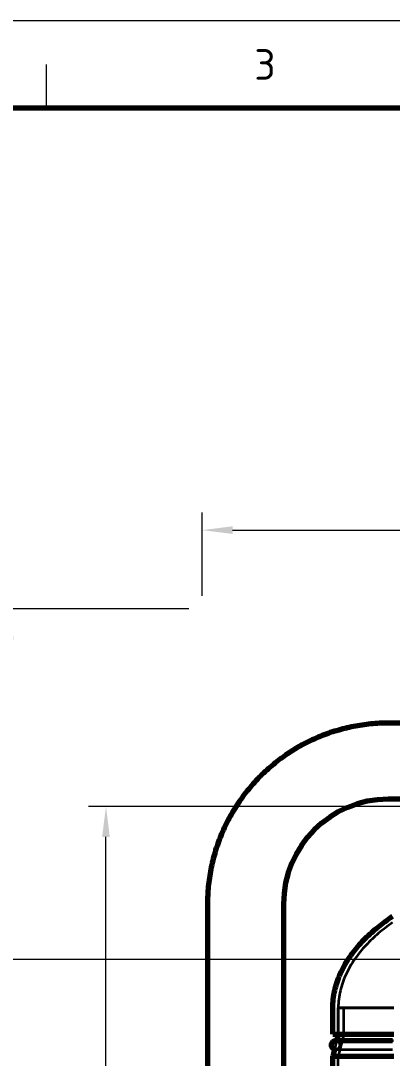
# Model space of a CAD drawing. Header units: millimetres. Extents: x 0 to 2382, y 0 to 420.
# Drawn here: x 94 to 136.6, y 301.3 to 420 of the extents above; entities that cross this region are included whole.
import ezdxf
from ezdxf.enums import TextEntityAlignment as Align

# ---------------------------------------------------------------- set-up
doc = ezdxf.new("R2010")
doc.units = ezdxf.units.MM
doc.linetypes.add('IRAM-E-TRAZOS', pattern=[5, 4, -1])
for name, color, linetype, lineweight in [('01-VISIBLE', 7, 'CONTINUOUS', 70), ('02-OCULTA', 4, 'IRAM-E-TRAZOS', 35), ('04-COTA', 3, 'CONTINUOUS', 18), ('06-TEXTO', 7, 'CONTINUOUS', 25), ('07-RECUADRO', 7, 'CONTINUOUS', 70), ('08-FINA', 5, 'CONTINUOUS', 18)]:
    doc.layers.add(name, color=color, linetype=linetype, lineweight=lineweight)
doc.styles.add('ISO3098', font='isocpeur.ttf')
doc.dimstyles.new('FLAMA-IRAM', dxfattribs={"dimtxt": 3.5, "dimasz": 3.5, "dimexe": 2, "dimexo": 1.5, "dimgap": 1, "dimtad": 1, "dimdec": 1, "dimtxsty": 'ISO3098', "dimblk": 'IRAM_FLECHA', "dimblk1": 'IRAM_FLECHA', "dimblk2": 'IRAM_FLECHA', "dimcen": 2.5, "dimclrd": 256, "dimclre": 256, "dimclrt": 256, "dimazin": 3, "dimtfac": 1, "dimtmove": 0, "dimatfit": 3, "dimlwd": 18, "dimlwe": 18})

# ---------------------------------------------------------------- blocks, each defined once
blk = doc.blocks.new('IRAM_FLECHA')
blk.add_solid([(0, 0), (-1, 0.125), (-1, -0.125)])

msp = doc.modelspace()

# ---------------------------------------------------------------- linework, layer by layer
at = {"layer": '01-VISIBLE'}
for p, q in [((138.12, 339.638), (136.12, 339.638)), ((138.12, 330.938), (136.12, 330.938)), ((115.42, 318.938), (115.42, 245.813)), ((124.12, 318.938), (124.12, 245.813)), ((129.77, 304.044), (129.77, 307.044)), ((130.395, 304.044), (130.207, 303.294)), ((129.961, 302.309), (129.77, 301.544)), ((129.77, 290.359), (129.77, 301.544))]:
    msp.add_line(p, q, dxfattribs=at)
for points in [[(136.12, 339.638), (135.87, 339.636), (135.62, 339.632), (135.37, 339.624), (135.12, 339.614), (134.87, 339.6), (134.621, 339.583), (134.371, 339.564), (134.122, 339.541), (133.873, 339.516), (133.625, 339.487), (133.377, 339.455), (133.129, 339.421), (132.882, 339.383), (132.635, 339.342), (132.389, 339.299), (132.143, 339.252), (131.898, 339.203), (131.653, 339.15), (131.409, 339.095), (131.166, 339.036), (130.924, 338.975), (130.682, 338.911), (130.441, 338.844), (130.201, 338.773), (129.962, 338.701), (129.723, 338.625), (129.486, 338.546), (129.25, 338.464), (129.014, 338.38), (128.78, 338.293), (128.546, 338.203), (128.314, 338.11), (128.083, 338.014), (127.853, 337.915), (127.624, 337.814), (127.397, 337.71), (127.171, 337.603), (126.946, 337.494), (126.722, 337.382), (126.5, 337.267), (126.279, 337.149), (126.06, 337.029), (125.842, 336.906), (125.626, 336.781), (125.411, 336.652), (125.198, 336.522), (124.986, 336.389), (124.776, 336.253), (124.568, 336.114), (124.361, 335.974), (124.156, 335.83), (123.953, 335.684), (123.751, 335.536), (123.552, 335.386), (123.354, 335.232), (123.158, 335.077), (122.964, 334.919), (122.772, 334.759), (122.582, 334.597), (122.393, 334.432), (122.207, 334.265), (122.023, 334.096), (121.841, 333.924), (121.661, 333.751), (121.483, 333.575), (121.307, 333.397), (121.133, 333.217), (120.962, 333.035), (120.793, 332.851), (120.626, 332.664), (120.461, 332.476), (120.299, 332.286), (120.139, 332.094), (119.981, 331.9), (119.825, 331.704), (119.672, 331.506), (119.522, 331.306), (119.373, 331.105), (119.228, 330.902), (119.084, 330.697), (118.943, 330.49), (118.805, 330.282), (118.669, 330.072), (118.536, 329.86), (118.405, 329.647), (118.277, 329.432), (118.152, 329.216), (118.029, 328.998), (117.909, 328.778), (117.791, 328.558), (117.676, 328.335), (117.564, 328.112), (117.454, 327.887), (117.348, 327.661), (117.244, 327.433), (117.142, 327.205), (117.044, 326.975), (116.948, 326.744), (116.855, 326.511), (116.765, 326.278), (116.678, 326.044), (116.593, 325.808), (116.512, 325.572), (116.433, 325.334), (116.357, 325.096), (116.284, 324.857), (116.214, 324.617), (116.147, 324.376), (116.083, 324.134), (116.022, 323.892), (115.963, 323.648), (115.908, 323.405), (115.855, 323.16), (115.806, 322.915), (115.759, 322.669), (115.715, 322.423), (115.675, 322.176), (115.637, 321.929), (115.603, 321.681), (115.571, 321.433), (115.542, 321.184), (115.517, 320.936), (115.494, 320.687), (115.474, 320.437), (115.458, 320.188), (115.444, 319.938), (115.434, 319.688), (115.426, 319.438), (115.422, 319.188), (115.42, 318.938)], [(129.77, 307.044), (129.773, 307.294), (129.783, 307.545), (129.801, 307.795), (129.825, 308.044), (129.856, 308.293), (129.894, 308.541), (129.939, 308.787), (129.99, 309.033), (130.047, 309.277), (130.111, 309.519), (130.181, 309.76), (130.256, 309.999), (130.338, 310.236), (130.426, 310.47), (130.519, 310.703), (130.617, 310.934), (130.721, 311.162), (130.83, 311.387), (130.944, 311.611), (131.063, 311.831), (131.186, 312.049), (131.314, 312.265), (131.447, 312.478), (131.583, 312.688), (131.724, 312.896), (131.868, 313.1), (132.016, 313.303), (132.167, 313.502), (132.322, 313.699), (132.481, 313.894), (132.642, 314.085), (132.807, 314.274), (132.975, 314.46), (133.145, 314.644), (133.318, 314.825), (133.494, 315.004), (133.673, 315.18), (133.853, 315.353), (134.037, 315.524), (134.222, 315.693), (134.41, 315.859), (134.6, 316.022), (134.792, 316.184), (134.986, 316.343), (135.181, 316.499), (135.379, 316.653), (135.578, 316.805), (135.779, 316.955), (135.982, 317.102), (136.186, 317.248), (136.392, 317.391), (136.599, 317.532)], [(129.77, 304.044), (130.02, 304.044), (130.27, 304.044), (130.52, 304.044), (130.77, 304.044), (131.02, 304.044), (131.27, 304.044), (131.52, 304.044), (131.77, 304.044), (132.02, 304.044), (132.27, 304.044), (132.52, 304.044), (132.77, 304.044), (133.02, 304.044), (133.27, 304.044), (133.52, 304.044), (133.77, 304.044), (134.02, 304.044), (134.27, 304.044), (134.52, 304.044), (134.77, 304.044), (135.02, 304.044), (135.27, 304.044), (135.52, 304.044), (135.77, 304.044), (136.02, 304.044), (136.27, 304.044), (136.52, 304.044), (136.77, 304.044)], [(130.082, 303.294), (129.953, 303.277), (129.832, 303.227), (129.729, 303.147), (129.649, 303.044), (129.6, 302.923), (129.582, 302.794)], [(129.582, 302.794), (129.6, 302.664), (129.649, 302.544), (129.729, 302.44), (129.832, 302.361), (129.953, 302.311), (130.082, 302.294)], [(130.207, 303.294), (130.187, 303.294), (130.166, 303.294), (130.145, 303.294), (130.124, 303.294), (130.103, 303.294), (130.082, 303.294)], [(136.596, 303.294), (136.345, 303.294), (136.095, 303.294), (135.844, 303.294), (135.594, 303.294), (135.343, 303.294), (135.093, 303.294), (134.842, 303.294), (134.592, 303.294), (134.341, 303.294), (134.091, 303.294), (133.84, 303.294), (133.59, 303.294), (133.339, 303.294), (133.089, 303.294), (132.838, 303.294), (132.588, 303.294), (132.337, 303.294), (132.087, 303.294), (131.836, 303.294), (131.586, 303.294), (131.335, 303.294), (131.085, 303.294), (130.834, 303.294), (130.584, 303.294), (130.333, 303.294), (130.082, 303.294)], [(129.77, 301.544), (130.02, 301.544), (130.27, 301.544), (130.52, 301.544), (130.77, 301.544), (131.02, 301.544), (131.27, 301.544), (131.52, 301.544), (131.77, 301.544), (132.02, 301.544), (132.27, 301.544), (132.52, 301.544), (132.77, 301.544), (133.02, 301.544), (133.27, 301.544), (133.52, 301.544), (133.77, 301.544), (134.02, 301.544), (134.27, 301.544), (134.52, 301.544), (134.77, 301.544), (135.02, 301.544), (135.27, 301.544), (135.52, 301.544), (135.77, 301.544), (136.02, 301.544), (136.27, 301.544), (136.52, 301.544), (136.77, 301.544)]]:
    msp.add_lwpolyline(points, dxfattribs=at)
msp.add_arc((136.12, 318.938), 12, 90, 180, dxfattribs=at)
at = {"layer": '02-OCULTA'}
for p, q in [((130.395, 304.044), (130.395, 307.044)), ((130.395, 307.044), (130.395, 304.044)), ((131.02, 304.044), (131.02, 307.044)), ((131.02, 304.044), (130.395, 301.544)), ((130.207, 303.294), (129.961, 302.309)), ((130.395, 173.363), (130.395, 301.544))]:
    msp.add_line(p, q, dxfattribs=at)
for points in [[(136.606, 316.814), (136.401, 316.67), (136.198, 316.523), (135.996, 316.374), (135.796, 316.222), (135.598, 316.068), (135.402, 315.912), (135.207, 315.754), (135.015, 315.593), (134.825, 315.429), (134.637, 315.263), (134.451, 315.094), (134.268, 314.923), (134.087, 314.749), (133.909, 314.572), (133.734, 314.393), (133.561, 314.211), (133.391, 314.027), (133.224, 313.839), (133.06, 313.649), (132.9, 313.456), (132.743, 313.261), (132.59, 313.062), (132.44, 312.861), (132.294, 312.657), (132.152, 312.45), (132.015, 312.24), (131.882, 312.027), (131.754, 311.812), (131.63, 311.593), (131.511, 311.372), (131.397, 311.149), (131.287, 310.923), (131.183, 310.695), (131.084, 310.465), (130.991, 310.232), (130.905, 309.996), (130.827, 309.758), (130.756, 309.517), (130.692, 309.275), (130.634, 309.031), (130.58, 308.785), (130.531, 308.54), (130.485, 308.293), (130.446, 308.045), (130.418, 307.796), (130.403, 307.546), (130.397, 307.295), (130.395, 307.044)], [(136.645, 307.044), (136.395, 307.044), (136.145, 307.044), (135.895, 307.044), (135.645, 307.044), (135.395, 307.044), (135.145, 307.044), (134.895, 307.044), (134.645, 307.044), (134.395, 307.044), (134.145, 307.044), (133.895, 307.044), (133.645, 307.044), (133.395, 307.044), (133.145, 307.044), (132.895, 307.044), (132.645, 307.044), (132.395, 307.044), (132.145, 307.044), (131.895, 307.044), (131.645, 307.044), (131.395, 307.044), (131.145, 307.044), (130.895, 307.044), (130.645, 307.044), (130.395, 307.044)], [(130.395, 307.044), (130.645, 307.044), (130.895, 307.044), (131.145, 307.044), (131.395, 307.044), (131.645, 307.044), (131.895, 307.044), (132.145, 307.044), (132.395, 307.044), (132.645, 307.044), (132.895, 307.044), (133.145, 307.044), (133.395, 307.044), (133.645, 307.044), (133.895, 307.044), (134.145, 307.044), (134.395, 307.044), (134.645, 307.044), (134.895, 307.044), (135.145, 307.044), (135.395, 307.044), (135.645, 307.044), (135.895, 307.044), (136.145, 307.044), (136.395, 307.044), (136.645, 307.044)], [(136.77, 307.044), (136.52, 307.044), (136.27, 307.044), (136.02, 307.044), (135.77, 307.044), (135.52, 307.044), (135.27, 307.044), (135.02, 307.044), (134.77, 307.044), (134.52, 307.044), (134.27, 307.044), (134.02, 307.044), (133.77, 307.044), (133.52, 307.044), (133.27, 307.044), (133.02, 307.044), (132.77, 307.044), (132.52, 307.044), (132.27, 307.044), (132.02, 307.044), (131.77, 307.044), (131.52, 307.044), (131.27, 307.044), (131.02, 307.044)], [(131.02, 307.044), (131.27, 307.044), (131.52, 307.044), (131.77, 307.044), (132.02, 307.044), (132.27, 307.044), (132.52, 307.044), (132.77, 307.044), (133.02, 307.044), (133.27, 307.044), (133.52, 307.044), (133.77, 307.044), (134.02, 307.044), (134.27, 307.044), (134.52, 307.044), (134.77, 307.044), (135.02, 307.044), (135.27, 307.044), (135.52, 307.044), (135.77, 307.044), (136.02, 307.044), (136.27, 307.044), (136.52, 307.044), (136.77, 307.044)], [(136.77, 304.044), (136.52, 304.044), (136.27, 304.044), (136.02, 304.044), (135.77, 304.044), (135.52, 304.044), (135.27, 304.044), (135.02, 304.044), (134.77, 304.044), (134.52, 304.044), (134.27, 304.044), (134.02, 304.044), (133.77, 304.044), (133.52, 304.044), (133.27, 304.044), (133.02, 304.044), (132.77, 304.044), (132.52, 304.044), (132.27, 304.044), (132.02, 304.044), (131.77, 304.044), (131.52, 304.044), (131.27, 304.044), (131.02, 304.044), (130.77, 304.044), (130.52, 304.044), (130.27, 304.044), (130.02, 304.044), (129.77, 304.044)], [(136.645, 304.044), (136.395, 304.044), (136.145, 304.044), (135.895, 304.044), (135.645, 304.044), (135.395, 304.044), (135.145, 304.044), (134.895, 304.044), (134.645, 304.044), (134.395, 304.044), (134.145, 304.044), (133.895, 304.044), (133.645, 304.044), (133.395, 304.044), (133.145, 304.044), (132.895, 304.044), (132.645, 304.044), (132.395, 304.044), (132.145, 304.044), (131.895, 304.044), (131.645, 304.044), (131.395, 304.044), (131.145, 304.044), (130.895, 304.044), (130.645, 304.044), (130.395, 304.044)], [(130.395, 304.044), (130.645, 304.044), (130.895, 304.044), (131.145, 304.044), (131.395, 304.044), (131.645, 304.044), (131.895, 304.044), (132.145, 304.044), (132.395, 304.044), (132.645, 304.044), (132.895, 304.044), (133.145, 304.044), (133.395, 304.044), (133.645, 304.044), (133.895, 304.044), (134.145, 304.044), (134.395, 304.044), (134.645, 304.044), (134.895, 304.044), (135.145, 304.044), (135.395, 304.044), (135.645, 304.044), (135.895, 304.044), (136.145, 304.044), (136.395, 304.044), (136.645, 304.044)], [(136.645, 304.044), (136.395, 304.044), (136.145, 304.044), (135.895, 304.044), (135.645, 304.044), (135.395, 304.044), (135.145, 304.044), (134.895, 304.044), (134.645, 304.044), (134.395, 304.044), (134.145, 304.044), (133.895, 304.044), (133.645, 304.044), (133.395, 304.044), (133.145, 304.044), (132.895, 304.044), (132.645, 304.044), (132.395, 304.044), (132.145, 304.044), (131.895, 304.044), (131.645, 304.044), (131.395, 304.044), (131.145, 304.044), (130.895, 304.044), (130.645, 304.044), (130.395, 304.044)], [(130.395, 304.044), (130.645, 304.044), (130.895, 304.044), (131.145, 304.044), (131.395, 304.044), (131.645, 304.044), (131.895, 304.044), (132.145, 304.044), (132.395, 304.044), (132.645, 304.044), (132.895, 304.044), (133.145, 304.044), (133.395, 304.044), (133.645, 304.044), (133.895, 304.044), (134.145, 304.044), (134.395, 304.044), (134.645, 304.044), (134.895, 304.044), (135.145, 304.044), (135.395, 304.044), (135.645, 304.044), (135.895, 304.044), (136.145, 304.044), (136.395, 304.044), (136.645, 304.044)], [(136.77, 304.044), (136.52, 304.044), (136.27, 304.044), (136.02, 304.044), (135.77, 304.044), (135.52, 304.044), (135.27, 304.044), (135.02, 304.044), (134.77, 304.044), (134.52, 304.044), (134.27, 304.044), (134.02, 304.044), (133.77, 304.044), (133.52, 304.044), (133.27, 304.044), (133.02, 304.044), (132.77, 304.044), (132.52, 304.044), (132.27, 304.044), (132.02, 304.044), (131.77, 304.044), (131.52, 304.044), (131.27, 304.044), (131.02, 304.044)], [(131.02, 304.044), (131.27, 304.044), (131.52, 304.044), (131.77, 304.044), (132.02, 304.044), (132.27, 304.044), (132.52, 304.044), (132.77, 304.044), (133.02, 304.044), (133.27, 304.044), (133.52, 304.044), (133.77, 304.044), (134.02, 304.044), (134.27, 304.044), (134.52, 304.044), (134.77, 304.044), (135.02, 304.044), (135.27, 304.044), (135.52, 304.044), (135.77, 304.044), (136.02, 304.044), (136.27, 304.044), (136.52, 304.044), (136.77, 304.044)], [(130.082, 303.294), (130.332, 303.227), (130.516, 303.044), (130.583, 302.794), (130.516, 302.544), (130.332, 302.361), (130.082, 302.294)], [(136.721, 303.294), (136.47, 303.294), (136.22, 303.294), (135.969, 303.294), (135.719, 303.294), (135.468, 303.294), (135.218, 303.294), (134.967, 303.294), (134.717, 303.294), (134.466, 303.294), (134.216, 303.294), (133.965, 303.294), (133.715, 303.294), (133.464, 303.294), (133.214, 303.294), (132.963, 303.294), (132.713, 303.294), (132.462, 303.294), (132.212, 303.294), (131.961, 303.294), (131.711, 303.294), (131.46, 303.294), (131.21, 303.294), (130.959, 303.294), (130.709, 303.294), (130.458, 303.294), (130.207, 303.294)], [(136.77, 301.544), (136.52, 301.544), (136.27, 301.544), (136.02, 301.544), (135.77, 301.544), (135.52, 301.544), (135.27, 301.544), (135.02, 301.544), (134.77, 301.544), (134.52, 301.544), (134.27, 301.544), (134.02, 301.544), (133.77, 301.544), (133.52, 301.544), (133.27, 301.544), (133.02, 301.544), (132.77, 301.544), (132.52, 301.544), (132.27, 301.544), (132.02, 301.544), (131.77, 301.544), (131.52, 301.544), (131.27, 301.544), (131.02, 301.544), (130.77, 301.544), (130.52, 301.544), (130.27, 301.544), (130.02, 301.544), (129.77, 301.544)], [(130.082, 302.294), (130.333, 302.294), (130.583, 302.294), (130.834, 302.294), (131.084, 302.294), (131.335, 302.294), (131.585, 302.294), (131.836, 302.294), (132.087, 302.294), (132.337, 302.294), (132.588, 302.294), (132.838, 302.294), (133.089, 302.294), (133.339, 302.294), (133.59, 302.294), (133.84, 302.294), (134.091, 302.294), (134.341, 302.294), (134.592, 302.294), (134.842, 302.294), (135.093, 302.294), (135.343, 302.294), (135.594, 302.294), (135.844, 302.294), (136.095, 302.294), (136.345, 302.294), (136.596, 302.294)], [(130.082, 302.294), (130.333, 302.294), (130.583, 302.294), (130.834, 302.294), (131.084, 302.294), (131.335, 302.294), (131.585, 302.294), (131.836, 302.294), (132.086, 302.294), (132.337, 302.294), (132.587, 302.294), (132.838, 302.294), (133.088, 302.294), (133.339, 302.294), (133.589, 302.294), (133.84, 302.294), (134.09, 302.294), (134.341, 302.294), (134.591, 302.294), (134.842, 302.294), (135.093, 302.294), (135.343, 302.294), (135.594, 302.294), (135.844, 302.294), (136.095, 302.294), (136.345, 302.294), (136.596, 302.294)], [(136.645, 301.544), (136.395, 301.544), (136.145, 301.544), (135.895, 301.544), (135.645, 301.544), (135.395, 301.544), (135.145, 301.544), (134.895, 301.544), (134.645, 301.544), (134.395, 301.544), (134.145, 301.544), (133.895, 301.544), (133.645, 301.544), (133.395, 301.544), (133.145, 301.544), (132.895, 301.544), (132.645, 301.544), (132.395, 301.544), (132.145, 301.544), (131.895, 301.544), (131.645, 301.544), (131.395, 301.544), (131.145, 301.544), (130.895, 301.544), (130.645, 301.544), (130.395, 301.544)], [(130.395, 301.544), (130.645, 301.544), (130.895, 301.544), (131.145, 301.544), (131.395, 301.544), (131.645, 301.544), (131.895, 301.544), (132.145, 301.544), (132.395, 301.544), (132.645, 301.544), (132.895, 301.544), (133.145, 301.544), (133.395, 301.544), (133.645, 301.544), (133.895, 301.544), (134.145, 301.544), (134.395, 301.544), (134.645, 301.544), (134.895, 301.544), (135.145, 301.544), (135.395, 301.544), (135.645, 301.544), (135.895, 301.544), (136.145, 301.544), (136.395, 301.544), (136.645, 301.544)]]:
    msp.add_lwpolyline(points, dxfattribs=at)
at = {"layer": '07-RECUADRO'}
msp.add_lwpolyline([(25, 10), (584, 10), (584, 410), (25, 410)], close=True, dxfattribs=at)
at = {"layer": '08-FINA'}
for p, q in [((97, 410), (97, 415)), ((87.795, 312.625), (146.82, 312.625))]:
    msp.add_line(p, q, dxfattribs=at)
msp.add_lwpolyline([(0, 0), (594, 0), (594, 420), (0, 420)], close=True, dxfattribs=at)

# ---------------------------------------------------------------- texts
at = {"layer": '06-TEXTO', "style": 'ISO3098'}
msp.add_text('3', height=3.5, dxfattribs=at).set_placement((122, 415), align=Align.MIDDLE_CENTER)

# ---------------------------------------------------------------- dimensions: what is measured, and where the dimension line sits
at = {"layer": '04-COTA'}
msp.add_linear_dim(base=(114.795, 361.718), p1=(114.795, 352.718), p2=(214.405, 352.718), dimstyle='FLAMA-IRAM', override={"dimlfac": 2}, dxfattribs=at).render()
for base, p1, p2 in [((92.795, 173.363), (114.795, 173.363), (114.795, 352.718)), ((103.795, 173.363), (129.77, 173.363), (157.77, 330.113))]:
    msp.add_linear_dim(base=base, p1=p1, p2=p2, angle=90, dimstyle='FLAMA-IRAM', override={"dimlfac": 2}, dxfattribs=at).render()

doc.saveas('drawing.dxf')
